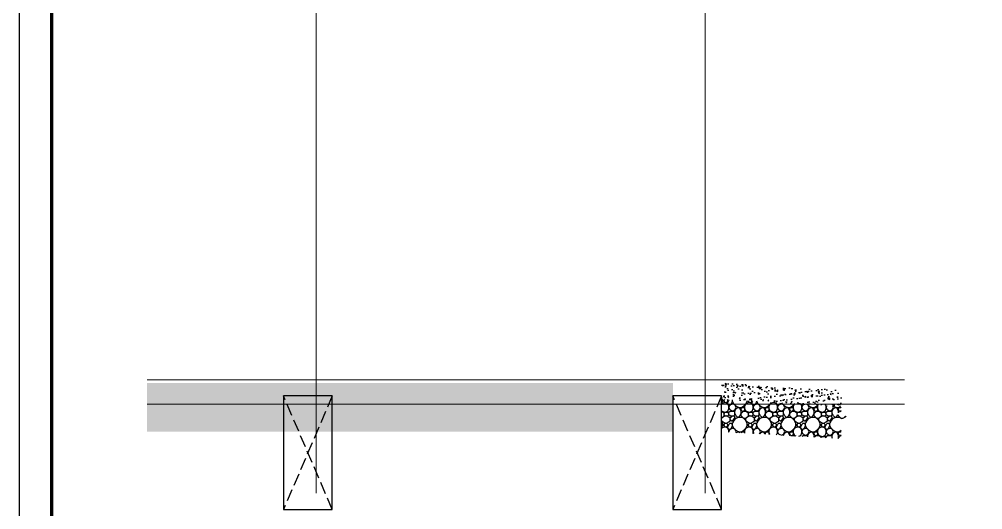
# Model space of a CAD drawing. Extents: x 169490 to 7584583, y -2399407 to 1374371.
# Drawn here: x 738419 to 744359, y 471123 to 474149 of the extents above; entities that cross this region are included whole.
import ezdxf

# ---------------------------------------------------------------- set-up
doc = ezdxf.new("R2010")
doc.units = 0
doc.header["$LTSCALE"] = 100
for name, pattern in [('ACAD_ISO10W100', [18.5, 12, -3, 0.5, -3]), ('DASH', [0.35, 0.25, -0.1]), ('DOTE', [2.42, 2, -0.2, 0.02, -0.2])]:
    doc.linetypes.add(name, pattern=pattern)
doc.layers.add('DOTE', color=147, linetype='DOTE', lineweight=15)
for name, color, linetype in [('PUB_HATCH', 8, 'CONTINUOUS'), ('WALL', 7, 'CONTINUOUS'), ('图框', 140, 'CONTINUOUS')]:
    doc.layers.add(name, color=color, linetype=linetype)

msp = doc.modelspace()

# ---------------------------------------------------------------- hatches: boundary and pattern name
at = {"layer": 'PUB_HATCH', "linetype": 'Continuous'}
h = msp.add_hatch(dxfattribs=at)
h.set_pattern_fill('混凝土', color=256, scale=10, style=0)
h.set_pattern_definition([(50, (261372.95, 107306.77), (71.726018, -6.2752135), [7.5, -82.5]), (355, (261372.95, 107306.77), (-13.875133, 75.219213), [6, -66]), (100.4514, (261378.93, 107306.25), (57.850938, 68.943954), [6.374019, -70.114211]), (46.1842, (261372.95, 107326.77), (106.724105, -16.551901), [11.25, -123.75]), (96.6356, (261381.84, 107325.39), (93.46627, 97.411787), [9.561029, -105.1713]), (351.1842, (261372.95, 107326.77), (93.466195, 97.41186), [9, -99]), (21, (261382.95, 107321.77), (59.690705, -40.261889), [7.5, -82.5]), (326, (261382.95, 107321.77), (24.331533, 72.5150045), [6, -66]), (71.4514, (261387.925, 107318.416), (84.022263, 32.25305), [6.374019, -70.114211]), (37.5, (261372.95, 107306.77), (1.2159855, 33.2893854), [0, -65.2, 0, -67, 0, -66.25]), (7.5, (261372.95, 107306.77), (26.3069537, 39.4411712), [0, -38.2, 0, -63.7, 0, -25.25]), (327.5, (261350.65, 107306.77), (53.3822436, -2.2554872), [0, -25, 0, -78, 0, -103.5]), (317.5, (261340.65, 107306.77), (58.318617, 10.0104982), [0, -32.5, 0, -51.8, 0, -73.5])])
h.paths.add_polyline_path([(739207, 471904.8), (739207, 471804.8), (742448.8, 471804.8), (742448.8, 471904.8)])
h = msp.add_hatch(dxfattribs=at)
h.set_pattern_fill('混凝土', color=256, scale=10, style=0)
h.set_pattern_definition([(50, (209416.87, 107306.77), (71.726018, -6.2752135), [7.5, -82.5]), (355, (209416.87, 107306.77), (-13.875133, 75.219213), [6, -66]), (100.4514, (209422.845, 107306.25), (57.850938, 68.943954), [6.374019, -70.114211]), (46.1842, (209416.87, 107326.77), (106.724105, -16.551901), [11.25, -123.75]), (96.6356, (209425.76, 107325.39), (93.46627, 97.411787), [9.561029, -105.1713]), (351.1842, (209416.87, 107326.77), (93.466195, 97.41186), [9, -99]), (21, (209426.87, 107321.77), (59.690705, -40.261889), [7.5, -82.5]), (326, (209426.87, 107321.77), (24.331533, 72.5150045), [6, -66]), (71.4514, (209431.84, 107318.416), (84.022263, 32.25305), [6.374019, -70.114211]), (37.5, (209416.867, 107306.77), (1.2159855, 33.2893854), [0, -65.2, 0, -67, 0, -66.25]), (7.5, (209416.867, 107306.77), (26.3069537, 39.4411712), [0, -38.2, 0, -63.7, 0, -25.25]), (327.5, (209394.567, 107306.77), (53.3822436, -2.2554872), [0, -25, 0, -78, 0, -103.5]), (317.5, (209384.567, 107306.77), (58.318617, 10.0104982), [0, -32.5, 0, -51.8, 0, -73.5])])
h.paths.add_polyline_path([(742748.8, 471804.6), (742748.8, 471904.7), (743487, 471861.3), (743487, 471761.1)])
h = msp.add_hatch(dxfattribs=at)
h.set_pattern_fill('卵石砌体', color=256, scale=20, style=0)
h.set_pattern_definition([(0, (261477.95, 107306.77), (0, 150), [7.5, -22.5, 7.5, -112.5]), (0, (261515.45, 107321.77), (0, 150), [7.5, -142.5]), (0, (261440.45, 107336.77), (0, 150), [15, -135]), (0, (261402.95, 107344.27), (0, 150), [22.5, -127.5]), (0, (261477.95, 107351.77), (0, 150), [15, -15, 22.5, -97.5]), (0, (261470.45, 107374.27), (0, 150), [22.5, -127.5]), (0, (261432.95, 107381.77), (0, 150), [22.5, -52.5, 22.5, -52.5]), (0, (261402.95, 107404.27), (0, 150), [22.5, -7.5, 7.5, -112.5]), (0, (261500.45, 107419.27), (0, 150), [7.5, -142.5]), (0, (261470.45, 107434.27), (0, 150), [15, -135]), (90, (261372.95, 107441.77), (-150, 9e-15), [15, -135]), (90, (261387.95, 107336.77), (-150, 9e-15), [7.5, -15, 22.5, -105]), (90, (261425.45, 107351.77), (-150, 9e-15), [30, -7.5, 7.5, -105]), (90, (261447.95, 107389.27), (-150, 9e-15), [22.5, -127.5]), (90, (261455.45, 107321.77), (-150, 9e-15), [15, -135]), (90, (261462.95, 107441.77), (-150, 9e-15), [15, -135]), (90, (261470.45, 107351.77), (-150, 9e-15), [15, -75, 7.5, -52.5]), (90, (261492.95, 107426.77), (-150, 9e-15), [7.5, -7.5, 7.5, -127.5]), (90, (261500.45, 107359.27), (-150, 9e-15), [15, -22.5, 15, -97.5]), (90, (261507.95, 107321.77), (-150, 9e-15), [15, -135]), (45, (261380.45, 107321.77), (9e-15, 150), [21.21315, -42.426404, 31.8198, -116.672678]), (45, (261372.95, 107321.77), (9e-15, 150), [21.213203, -190.91883]), (45, (261455.45, 107336.77), (9e-15, 150), [21.213203, -190.91883]), (45, (261440.45, 107411.77), (9e-15, 150), [21.213203, -190.91883]), (45, (261507.95, 107336.77), (9e-15, 150), [21.213203, -190.91883]), (45, (261380.45, 107351.77), (9e-15, 150), [10.6066, -201.52542]), (45, (261395.45, 107396.77), (9e-15, 150), [10.6066, -201.52542]), (45, (261410.45, 107344.27), (9e-15, 150), [10.6066, -201.52542]), (45, (261425.45, 107396.77), (9e-15, 150), [10.6066, -201.52542]), (45, (261470.45, 107366.77), (9e-15, 150), [10.6066, -201.52542]), (45, (261470.45, 107449.27), (9e-15, 150), [10.6066, -201.52542]), (45, (261485.45, 107434.27), (9e-15, 150), [10.6066, -201.52542]), (45, (261492.95, 107351.77), (9e-15, 150), [10.6066, -201.52542]), (45, (261500.45, 107314.27), (9e-15, 150), [10.6066, -201.52542]), (45, (261500.45, 107374.27), (9e-15, 150), [10.6066, -201.52542]), (45, (261500.45, 107449.27), (9e-15, 150), [10.6066, -201.52542]), (45, (261507.95, 107419.27), (9e-15, 150), [10.6066, -201.52542]), (135, (261477.95, 107434.27), (-150, 9e-15), [10.6066, -201.52542]), (135, (261492.95, 107449.27), (-150, 9e-15), [10.6066, -201.52542]), (135, (261500.45, 107419.27), (-150, 9e-15), [10.6066, -201.52542]), (135, (261522.95, 107449.27), (-150, 9e-15), [10.6066, -201.52542]), (135, (261447.95, 107396.77), (-150, 9e-15), [10.6066, -201.52542]), (135, (261432.95, 107381.77), (-150, 9e-15), [10.6066, -201.52542]), (135, (261387.95, 107344.27), (-150, 9e-15), [10.6066, -201.52542]), (135, (261402.95, 107344.27), (-150, 9e-15), [10.6066, -201.52542]), (135, (261417.95, 107396.77), (-150, 9e-15), [10.6066, -201.52542]), (135, (261387.95, 107374.27), (-150, 9e-15), [10.6066, -201.52542]), (135, (261477.95, 107351.77), (-150, 9e-15), [10.6066, -201.52542]), (135, (261500.45, 107366.77), (-150, 9e-15), [10.6066, -201.52542]), (135, (261507.95, 107336.77), (-150, 9e-15), [10.6066, -201.52542]), (135, (261507.95, 107351.77), (-150, 9e-15), [10.6066, -201.52542]), (135, (261515.45, 107321.77), (-150, 9e-15), [10.6066, -201.52542]), (135, (261395.45, 107411.77), (-150, 9e-15), [21.213203, -190.91883]), (135, (261470.45, 107366.77), (-150, 9e-15), [21.213203, -190.91883]), (135, (261462.95, 107314.27), (-150, 9e-15), [53.03301, -159.099024]), (26.565051, (261372.95, 107381.77), (149.999999, 1e-06), [16.77, -318.64018]), (26.565051, (261395.45, 107336.77), (149.999999, 1e-06), [16.77, -318.64018]), (26.565051, (261425.45, 107404.27), (149.999999, 1e-06), [16.77, -318.64018]), (26.565051, (261485.45, 107306.77), (149.999999, 1e-06), [16.77, -318.64018]), (26.565051, (261462.95, 107344.27), (149.999999, 1e-06), [16.77, -318.64018]), (26.565051, (261477.95, 107374.27), (149.999999, 1e-06), [16.77, -318.64018]), (26.565051, (261455.45, 107426.77), (149.999999, 1e-06), [16.77, -318.64018]), (26.565051, (261507.95, 107419.27), (149.999999, 1e-06), [16.77, -318.64018]), (63.434949, (261387.95, 107381.77), (1e-07, 150), [16.77, -318.64018]), (63.434949, (261387.95, 107389.27), (1e-07, 150), [16.77, -318.64018]), (63.434949, (261447.95, 107411.77), (1e-07, 150), [33.54, -301.87018]), (63.434949, (261500.45, 107404.27), (1e-07, 150), [16.77, -318.64018]), (63.434949, (261492.95, 107381.77), (1e-07, 150), [16.77, -318.64018]), (63.434949, (261417.95, 107351.77), (1e-07, 150), [16.77, -318.64018]), (63.434949, (261492.95, 107434.27), (1e-07, 150), [16.77, -318.64018]), (63.434949, (261515.45, 107426.77), (1e-07, 150), [16.77, -318.64018]), (116.565051, (261380.45, 107426.77), (-1e-06, 149.999999), [16.77, -318.64018]), (116.565051, (261462.95, 107306.77), (-1e-06, 149.999999), [16.77, -318.64018]), (116.565051, (261395.45, 107404.27), (-1e-06, 149.999999), [16.77, -318.64018]), (116.565051, (261507.95, 107389.27), (-1e-06, 149.999999), [16.77, -318.64018]), (116.565051, (261455.45, 107381.77), (-1e-06, 149.999999), [16.77, -318.64018]), (116.565051, (261500.45, 107411.77), (-1e-06, 149.999999), [16.77, -318.64018]), (116.565051, (261425.45, 107381.77), (-1e-06, 149.999999), [16.77, -318.64018]), (116.565051, (261395.45, 107351.77), (-1e-06, 149.999999), [16.77, -318.64018]), (153.434949, (261387.95, 107419.27), (-150, 1e-07), [16.77, -318.64018]), (153.434949, (261440.45, 107336.77), (-150, 1e-07), [16.77, -318.64018]), (153.434949, (261410.45, 107404.27), (-150, 1e-07), [16.77, -318.64018]), (153.434949, (261500.45, 107344.27), (-150, 1e-07), [16.77, -318.64018]), (153.434949, (261477.95, 107306.77), (-150, 1e-07), [16.77, -318.64018]), (153.434949, (261492.95, 107426.77), (-150, 1e-07), [16.77, -318.64018]), (153.434949, (261470.45, 107374.27), (-150, 1e-07), [16.77, -318.64018]), (153.434949, (261387.95, 107419.27), (-150, 1e-07), [16.77, -318.64018]), (153.434949, (261522.95, 107381.77), (-150, 1e-07), [16.77, -318.64018]), (243.434949, (261380.45, 107321.77), (-1e-07, -150), [16.77, -318.64018])])
h.paths.add_polyline_path([(739207, 471804.8), (739207, 471604.8), (742448.8, 471604.8), (742448.8, 471804.8)])
h = msp.add_hatch(dxfattribs=at)
h.set_pattern_fill('卵石砌体', color=256, scale=20, style=0)
h.set_pattern_definition([(0, (209521.87, 107306.77), (0, 150), [7.5, -22.5, 7.5, -112.5]), (0, (209559.37, 107321.77), (0, 150), [7.5, -142.5]), (0, (209484.37, 107336.77), (0, 150), [15, -135]), (0, (209446.87, 107344.27), (0, 150), [22.5, -127.5]), (0, (209521.87, 107351.77), (0, 150), [15, -15, 22.5, -97.5]), (0, (209514.37, 107374.27), (0, 150), [22.5, -127.5]), (0, (209476.87, 107381.77), (0, 150), [22.5, -52.5, 22.5, -52.5]), (0, (209446.87, 107404.27), (0, 150), [22.5, -7.5, 7.5, -112.5]), (0, (209544.37, 107419.27), (0, 150), [7.5, -142.5]), (0, (209514.37, 107434.27), (0, 150), [15, -135]), (90, (209416.87, 107441.77), (-150, 9e-15), [15, -135]), (90, (209431.87, 107336.77), (-150, 9e-15), [7.5, -15, 22.5, -105]), (90, (209469.37, 107351.77), (-150, 9e-15), [30, -7.5, 7.5, -105]), (90, (209491.87, 107389.27), (-150, 9e-15), [22.5, -127.5]), (90, (209499.37, 107321.77), (-150, 9e-15), [15, -135]), (90, (209506.87, 107441.77), (-150, 9e-15), [15, -135]), (90, (209514.37, 107351.77), (-150, 9e-15), [15, -75, 7.5, -52.5]), (90, (209536.87, 107426.77), (-150, 9e-15), [7.5, -7.5, 7.5, -127.5]), (90, (209544.37, 107359.27), (-150, 9e-15), [15, -22.5, 15, -97.5]), (90, (209551.87, 107321.77), (-150, 9e-15), [15, -135]), (45, (209424.37, 107321.77), (9e-15, 150), [21.21315, -42.426404, 31.8198, -116.672678]), (45, (209416.87, 107321.77), (9e-15, 150), [21.213203, -190.91883]), (45, (209499.37, 107336.77), (9e-15, 150), [21.213203, -190.91883]), (45, (209484.37, 107411.77), (9e-15, 150), [21.213203, -190.91883]), (45, (209551.87, 107336.77), (9e-15, 150), [21.213203, -190.91883]), (45, (209424.37, 107351.77), (9e-15, 150), [10.6066, -201.52542]), (45, (209439.37, 107396.77), (9e-15, 150), [10.6066, -201.52542]), (45, (209454.37, 107344.27), (9e-15, 150), [10.6066, -201.52542]), (45, (209469.37, 107396.77), (9e-15, 150), [10.6066, -201.52542]), (45, (209514.37, 107366.77), (9e-15, 150), [10.6066, -201.52542]), (45, (209514.37, 107449.27), (9e-15, 150), [10.6066, -201.52542]), (45, (209529.37, 107434.27), (9e-15, 150), [10.6066, -201.52542]), (45, (209536.87, 107351.77), (9e-15, 150), [10.6066, -201.52542]), (45, (209544.37, 107314.27), (9e-15, 150), [10.6066, -201.52542]), (45, (209544.37, 107374.27), (9e-15, 150), [10.6066, -201.52542]), (45, (209544.37, 107449.27), (9e-15, 150), [10.6066, -201.52542]), (45, (209551.87, 107419.27), (9e-15, 150), [10.6066, -201.52542]), (135, (209521.87, 107434.27), (-150, 9e-15), [10.6066, -201.52542]), (135, (209536.87, 107449.27), (-150, 9e-15), [10.6066, -201.52542]), (135, (209544.37, 107419.27), (-150, 9e-15), [10.6066, -201.52542]), (135, (209566.87, 107449.27), (-150, 9e-15), [10.6066, -201.52542]), (135, (209491.87, 107396.77), (-150, 9e-15), [10.6066, -201.52542]), (135, (209476.87, 107381.77), (-150, 9e-15), [10.6066, -201.52542]), (135, (209431.87, 107344.27), (-150, 9e-15), [10.6066, -201.52542]), (135, (209446.87, 107344.27), (-150, 9e-15), [10.6066, -201.52542]), (135, (209461.87, 107396.77), (-150, 9e-15), [10.6066, -201.52542]), (135, (209431.87, 107374.27), (-150, 9e-15), [10.6066, -201.52542]), (135, (209521.87, 107351.77), (-150, 9e-15), [10.6066, -201.52542]), (135, (209544.37, 107366.77), (-150, 9e-15), [10.6066, -201.52542]), (135, (209551.87, 107336.77), (-150, 9e-15), [10.6066, -201.52542]), (135, (209551.87, 107351.77), (-150, 9e-15), [10.6066, -201.52542]), (135, (209559.37, 107321.77), (-150, 9e-15), [10.6066, -201.52542]), (135, (209439.37, 107411.77), (-150, 9e-15), [21.213203, -190.91883]), (135, (209514.37, 107366.77), (-150, 9e-15), [21.213203, -190.91883]), (135, (209506.87, 107314.27), (-150, 9e-15), [53.03301, -159.099024]), (26.565051, (209416.87, 107381.77), (149.9999994, 1e-06), [16.77, -318.64018]), (26.565051, (209439.37, 107336.77), (149.9999994, 1e-06), [16.77, -318.64018]), (26.565051, (209469.37, 107404.27), (149.9999994, 1e-06), [16.77, -318.64018]), (26.565051, (209529.37, 107306.77), (149.9999994, 1e-06), [16.77, -318.64018]), (26.565051, (209506.87, 107344.27), (149.9999994, 1e-06), [16.77, -318.64018]), (26.565051, (209521.87, 107374.27), (149.9999994, 1e-06), [16.77, -318.64018]), (26.565051, (209499.37, 107426.77), (149.9999994, 1e-06), [16.77, -318.64018]), (26.565051, (209551.87, 107419.27), (149.9999994, 1e-06), [16.77, -318.64018]), (63.434949, (209431.87, 107381.77), (1e-07, 150), [16.77, -318.64018]), (63.434949, (209431.87, 107389.27), (1e-07, 150), [16.77, -318.64018]), (63.434949, (209491.87, 107411.77), (1e-07, 150), [33.54, -301.87018]), (63.434949, (209544.37, 107404.27), (1e-07, 150), [16.77, -318.64018]), (63.434949, (209536.87, 107381.77), (1e-07, 150), [16.77, -318.64018]), (63.434949, (209461.87, 107351.77), (1e-07, 150), [16.77, -318.64018]), (63.434949, (209536.87, 107434.27), (1e-07, 150), [16.77, -318.64018]), (63.434949, (209559.37, 107426.77), (1e-07, 150), [16.77, -318.64018]), (116.565051, (209424.37, 107426.77), (-1e-06, 149.9999994), [16.77, -318.64018]), (116.565051, (209506.87, 107306.77), (-1e-06, 149.9999994), [16.77, -318.64018]), (116.565051, (209439.37, 107404.27), (-1e-06, 149.9999994), [16.77, -318.64018]), (116.565051, (209551.87, 107389.27), (-1e-06, 149.9999994), [16.77, -318.64018]), (116.565051, (209499.37, 107381.77), (-1e-06, 149.9999994), [16.77, -318.64018]), (116.565051, (209544.37, 107411.77), (-1e-06, 149.9999994), [16.77, -318.64018]), (116.565051, (209469.37, 107381.77), (-1e-06, 149.9999994), [16.77, -318.64018]), (116.565051, (209439.37, 107351.77), (-1e-06, 149.9999994), [16.77, -318.64018]), (153.434949, (209431.87, 107419.27), (-150, 1e-07), [16.77, -318.64018]), (153.434949, (209484.37, 107336.77), (-150, 1e-07), [16.77, -318.64018]), (153.434949, (209454.37, 107404.27), (-150, 1e-07), [16.77, -318.64018]), (153.434949, (209544.37, 107344.27), (-150, 1e-07), [16.77, -318.64018]), (153.434949, (209521.87, 107306.77), (-150, 1e-07), [16.77, -318.64018]), (153.434949, (209536.87, 107426.77), (-150, 1e-07), [16.77, -318.64018]), (153.434949, (209514.37, 107374.27), (-150, 1e-07), [16.77, -318.64018]), (153.434949, (209431.87, 107419.27), (-150, 1e-07), [16.77, -318.64018]), (153.434949, (209566.87, 107381.77), (-150, 1e-07), [16.77, -318.64018]), (243.434949, (209424.37, 107321.77), (-1e-07, -150), [16.77, -318.64018])])
h.paths.add_polyline_path([(742748.8, 471604.2), (742748.8, 471804.6), (743487, 471761.1), (743487, 471727.8), (743445, 471712.5), (743529, 471697.7), (743487, 471682.8), (743487, 471560.8)])

# ---------------------------------------------------------------- linework, layer by layer
at = {"layer": 'DOTE', "linetype": 'ACAD_ISO10W100', "ltscale": 100}
for p, q in [((740248.8, 485424.8), (740248.8, 471224.8)), ((742648.8, 483324.8), (742648.8, 471224.8)), ((739207, 471924.8), (743876, 471924.8)), ((739207, 471774.8), (743876, 471774.8))]:
    msp.add_line(p, q, dxfattribs=at)
at = {"layer": 'WALL'}
for p, q in [((740348.8, 471824.8), (740048.8, 471824.8)), ((740048.8, 471824.8), (740048.8, 471124.8)), ((740348.8, 471124.8), (740348.8, 471824.8)), ((742748.8, 471824.8), (742448.8, 471824.8)), ((742448.8, 471824.8), (742448.8, 471124.8)), ((742748.8, 471124.8), (742748.8, 471824.8)), ((740048.8, 471124.8), (740348.8, 471124.8)), ((742448.8, 471124.8), (742748.8, 471124.8))]:
    msp.add_line(p, q, dxfattribs=at)
at = {"layer": 'WALL', "linetype": 'DASH', "ltscale": 3}
for p, q in [((740348.8, 471824.8), (740048.8, 471124.8)), ((740348.8, 471124.8), (740048.8, 471824.8)), ((742748.8, 471824.8), (742448.8, 471124.8)), ((742748.8, 471124.8), (742448.8, 471824.8))]:
    msp.add_line(p, q, dxfattribs=at)
at = {"layer": '图框'}
msp.add_lwpolyline([(738419.3, 488385.4), (738419.3, 467365.4), (750299.3, 467365.4), (750299.3, 488385.4)], close=True, dxfattribs=at)
at = {"layer": '图框', "const_width": 20}
msp.add_lwpolyline([(738619.3, 487885.4), (738619.3, 467565.4), (750099.3, 467565.4), (750099.3, 487885.4)], close=True, dxfattribs=at)

doc.saveas('drawing.dxf')
